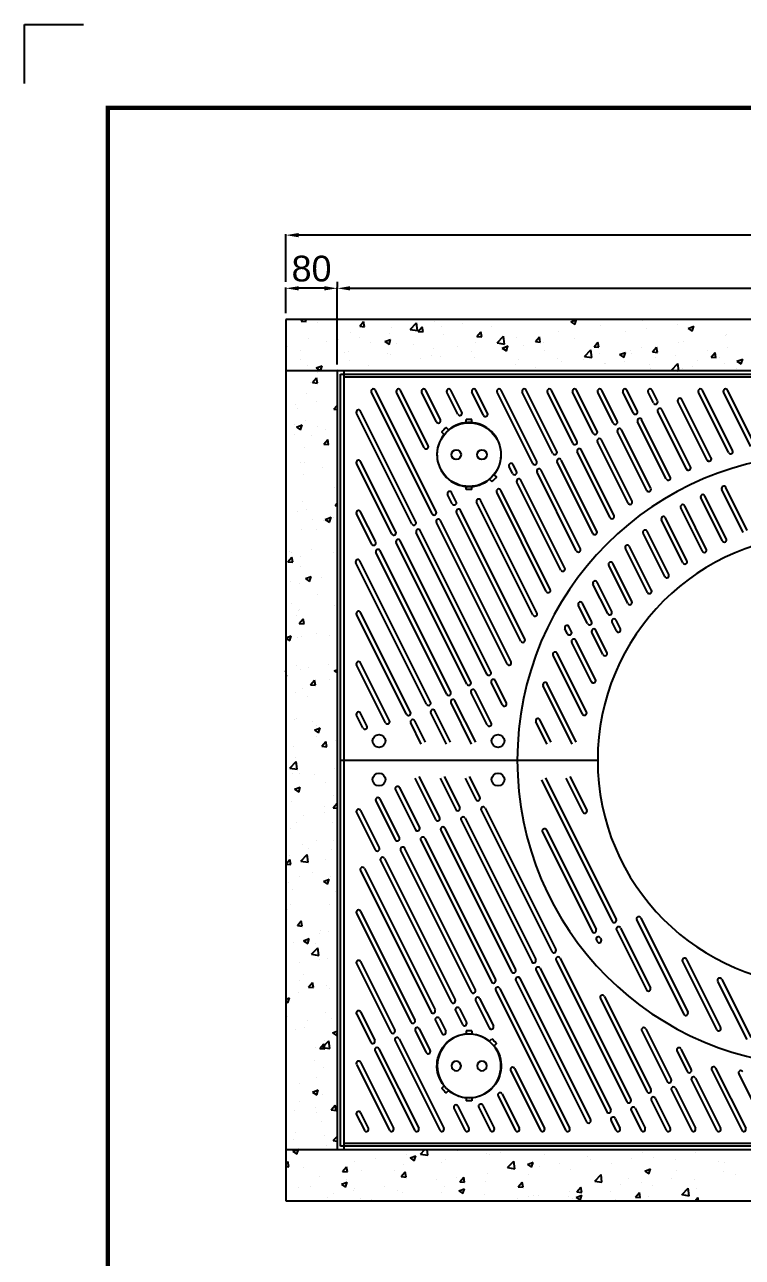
# Model space of a CAD drawing. Header units: millimetres. Extents: x 12472 to 17905, y -36910 to -33068.
# Drawn here: x 12472 to 13588, y -34983 to -33068 of the extents above; entities that cross this region are included whole.
import ezdxf

# ---------------------------------------------------------------- set-up
doc = ezdxf.new("R2010")
doc.units = ezdxf.units.MM
for name, color, linetype in [('LAYOUT', 7, 'Continuous'), ('받침틀', 251, 'Continuous'), ('압연강', 40, 'Continuous')]:
    doc.layers.add(name, color=color, linetype=linetype)
doc.styles.get("Standard").update_dxf_attribs({"font": 'arial.ttf'})
doc.dimstyles.new('ISO-25', dxfattribs={"dimtxt": 40, "dimasz": 20, "dimexe": 1.25, "dimexo": 10, "dimgap": 10, "dimtad": 1, "dimdec": 0, "dimtxsty": 'Standard', "dimcen": 2.5, "dimclrd": 3, "dimclre": 3, "dimclrt": 3, "dimadec": 0, "dimazin": 0, "dimtfac": 1, "dimtdec": 0, "dimtmove": 0, "dimatfit": 3, "dimfxl": 0, "dimarcsym": 0})

# ---------------------------------------------------------------- blocks, each defined once
blk = doc.blocks.new('*D6')
at = {"color": 3, "lineweight": -2, "transparency": 16777216}
for p, q in [((4456, -38847.4), (4456, -38807.7)), ((4516, -38809), (4476, -38809)), ((4536, -38927.4), (4536, -38807.7))]:
    blk.add_line(p, q, dxfattribs=at)
at = {"color": 3, "transparency": 16777216}
for points in [[(4476, -38805.7), (4476, -38812.3), (4456, -38809)], [(4516, -38805.7), (4516, -38812.3), (4536, -38809)]]:
    blk.add_solid(points, dxfattribs=at)
at = {"layer": 'Defpoints', "color": 0, "transparency": 16777216}
for p in [(4456, -38809), (4456, -38857.4), (4536, -38937.4)]:
    blk.add_point(p, dxfattribs=at)
at = {"color": 3, "transparency": 16777216, "insert": (4496, -38778.6), "char_height": 40, "attachment_point": 5}
blk.add_mtext('80', dxfattribs=at)
blk = doc.blocks.new('*D7')
at = {"color": 3, "lineweight": -2, "transparency": 16777216}
for p, q in [((4536, -38799), (4536, -38807.7)), ((4556, -38809), (6026, -38809)), ((6046, -38927.4), (6046, -38807.7))]:
    blk.add_line(p, q, dxfattribs=at)
at = {"color": 3, "transparency": 16777216}
for points in [[(4556, -38805.7), (4556, -38812.3), (4536, -38809)], [(6026, -38805.7), (6026, -38812.3), (6046, -38809)]]:
    blk.add_solid(points, dxfattribs=at)
at = {"layer": 'Defpoints', "color": 0, "transparency": 16777216}
for p in [(4536, -38809), (6046, -38809), (6046, -38937.4)]:
    blk.add_point(p, dxfattribs=at)
at = {"color": 3, "transparency": 16777216, "insert": (5291, -38778.6), "char_height": 40, "attachment_point": 5}
blk.add_mtext('1510', dxfattribs=at)
blk = doc.blocks.new('*D3')
at = {"color": 3, "lineweight": -2, "transparency": 16777216}
for p, q in [((4456, -38799), (4456, -38725.1)), ((6106, -38726.4), (4476, -38726.4)), ((6126, -38799), (6126, -38725.1))]:
    blk.add_line(p, q, dxfattribs=at)
at = {"color": 3, "transparency": 16777216}
for points in [[(4476, -38723), (4476, -38729.7), (4456, -38726.4)], [(6106, -38723), (6106, -38729.7), (6126, -38726.4)]]:
    blk.add_solid(points, dxfattribs=at)
at = {"layer": 'Defpoints', "color": 0, "transparency": 16777216}
for p in [(4456, -38726.4), (4456, -38809), (6126, -38809)]:
    blk.add_point(p, dxfattribs=at)
at = {"color": 3, "transparency": 16777216, "insert": (5291, -38696), "char_height": 40, "attachment_point": 5}
blk.add_mtext('1670', dxfattribs=at)
blk = doc.blocks.new('A$C6562381F')
for p, q in [((4.5, 54.5), (-4.5, 54.5)), ((-4.5, 49.3), (-4.5, 54.5)), ((4.5, 49.3), (4.5, 54.5)), ((-4.5, -54.5), (-4.5, -49.3)), ((4.5, -54.5), (-4.5, -54.5)), ((4.5, -54.5), (4.5, -49.3))]:
    blk.add_line(p, q)
for centre, radius in [((0, 0), 49.5), ((-20, 0), 7.5), ((20, 0), 7.5)]:
    blk.add_circle(centre, radius)
blk = doc.blocks.new('AG1512')
for p, q in [((16816.1, -35944.5), (16816.1, -35344.5)), ((16816.1, -35344.5), (18316.1, -35344.5)), ((16816.1, -36544.5), (16816.1, -35944.5)), ((16816.1, -35944.5), (17216.1, -35944.5)), ((18316.1, -36544.5), (16816.1, -36544.5))]:
    blk.add_line(p, q)
for points in [[(17051.7, -35511.4, 0.045549), (17058.7, -35504.2), (17055.1, -35500.7, 0.904534), (16984.1, -35431.1), (16980.5, -35427.5, 0.045549), (16973.5, -35434.7), (16977.1, -35438.2, 0.904534), (17048.1, -35507.8)], [(17051.7, -36377.5, -0.045549), (17058.7, -36384.7), (17055.1, -36388.2, -0.904534), (16984.1, -36457.8), (16980.5, -36461.4, -0.045549), (16973.5, -36454.2), (16977.1, -36450.7, -0.904534), (17048.1, -36381.1)]]:
    blk.add_lwpolyline(points, format="xyb", close=True)
for centre in [(16876.1, -35914.5), (17061.1, -35914.5), (16876.1, -35974.5), (17061.1, -35974.5)]:
    blk.add_circle(centre, 10)
for radius, start, end in [(475, 0, 180), (350, 0, 180), (475, 180, 0), (350, 180, 0)]:
    blk.add_arc((17566.1, -35944.5), radius, start, end)
at = {"layer": '압연강'}
for p, q in [((16958.5, -35561.5), (16864.1, -35372.6)), ((16964.8, -35558.4), (16870.3, -35369.5)), ((16946.3, -35458.8), (16903.2, -35372.6)), ((16952.6, -35455.7), (16909.5, -35369.5)), ((16965.3, -35418.6), (16942.3, -35372.6)), ((16971.6, -35415.4), (16948.6, -35369.5)), ((16998.6, -35406.9), (16981.5, -35372.6)), ((17004.9, -35403.7), (16987.7, -35369.5)), ((17038.5, -35408.4), (17020.6, -35372.6)), ((17044.8, -35405.3), (17026.8, -35369.5)), ((17115, -35483.2), (17059.7, -35372.6)), ((17121.3, -35480.1), (17066, -35369.5)), ((17146.4, -35467.6), (17098.9, -35372.6)), ((17152.6, -35464.5), (17105.1, -35369.5)), ((17177.7, -35451.9), (17138, -35372.6)), ((17183.9, -35448.8), (17144.2, -35369.5)), ((17209, -35436.3), (17177.1, -35372.6)), ((17215.2, -35433.2), (17183.4, -35369.5)), ((17240.2, -35420.6), (17216.2, -35372.6)), ((17246.5, -35417.4), (17222.5, -35369.5)), ((17271.6, -35405), (17255.4, -35372.6)), ((17277.8, -35401.9), (17261.6, -35369.5)), ((17302.9, -35389.3), (17294.5, -35372.6)), ((17309.1, -35386.2), (17300.8, -35369.5)), ((17419.7, -35466.4), (17372.8, -35372.6)), ((17425.9, -35463.2), (17379, -35369.5)), ((17454.2, -35457.1), (17411.9, -35372.6)), ((17460.4, -35454), (17418.2, -35369.5)), ((17360.4, -35488.7), (17315.8, -35399.6)), ((17386.3, -35477.9), (17340.9, -35387.1)), ((17392.6, -35474.8), (17347.2, -35384)), ((16927.2, -35577.2), (16841.1, -35404.9)), ((16933.5, -35574), (16847.4, -35401.8)), ((17322.8, -35507.4), (17278.3, -35418.4)), ((17329, -35504.2), (17284.5, -35415.3)), ((17354.1, -35491.9), (17309.6, -35402.7)), ((17292.5, -35525.1), (17247, -35434.1)), ((17298.7, -35521.9), (17253.2, -35430.9)), ((17263.3, -35545), (17215.7, -35449.7)), ((17269.6, -35541.9), (17221.9, -35446.6)), ((17214.7, -35588.7), (17159.3, -35477.9)), ((17235.3, -35567.2), (17184.4, -35465.4)), ((17241.6, -35564.1), (17190.6, -35462.2)), ((16895.9, -35592.8), (16841.1, -35483.2)), ((16902.2, -35589.7), (16847.4, -35480.1)), ((17083.7, -35498.9), (17078.4, -35488.1)), ((17090, -35495.8), (17084.6, -35485)), ((17182.9, -35619), (17121.8, -35496.7)), ((17189.2, -35615.9), (17128, -35493.5)), ((17208.5, -35591.9), (17153.1, -35481)), ((17158.8, -35649), (17090.5, -35512.3)), ((17165.1, -35645.9), (17096.7, -35509.2)), ((16989.8, -35545.9), (16982.7, -35531.7)), ((16996.1, -35542.7), (16989, -35528.5)), ((17136.2, -35682), (17059.1, -35528)), ((17142.4, -35678.9), (17065.4, -35524.8)), ((17416.2, -35600.4), (17382.8, -35533.5)), ((17442.5, -35590.4), (17409.1, -35523.6)), ((17448.8, -35587.3), (17415.4, -35520.4)), ((17115.3, -35718.6), (17027.8, -35543.6)), ((17121.6, -35715.5), (17034.1, -35540.5)), ((17378.9, -35619.5), (17345.3, -35552.4)), ((17385.1, -35616.4), (17351.5, -35549.2)), ((17410, -35603.5), (17376.5, -35536.6)), ((16864.6, -35608.5), (16841.1, -35561.5)), ((16870.9, -35605.3), (16847.4, -35558.3)), ((17081.4, -35791.7), (16971.5, -35571.8)), ((17096.6, -35759.4), (16996.5, -35559.3)), ((17102.9, -35756.3), (17002.8, -35556.1)), ((17348.8, -35637.6), (17315.3, -35570.8)), ((17355, -35634.5), (17321.6, -35567.7)), ((17043.9, -35810.5), (16933.9, -35590.6)), ((17050.1, -35807.3), (16940.2, -35587.4)), ((17075.2, -35794.8), (16965.2, -35574.9)), ((17320.3, -35659), (17286.7, -35591.7)), ((17326.6, -35655.9), (17292.9, -35588.6)), ((17012.6, -35826.1), (16902.6, -35606.2)), ((17018.8, -35823), (16908.9, -35603.1)), ((17299.8, -35680.5), (17265.6, -35612.1)), ((16981.3, -35841.8), (16871.3, -35621.9)), ((16987.5, -35838.6), (16877.6, -35618.7)), ((17293.5, -35683.6), (17259.3, -35615.2)), ((16949.9, -35857.4), (16840, -35637.5)), ((16956.2, -35854.3), (16846.3, -35634.4)), ((17263, -35700.9), (17233.3, -35641.5)), ((17269.3, -35697.8), (17239.6, -35638.4)), ((17238, -35713.4), (17215.1, -35667.7)), ((17231.7, -35716.5), (17208.8, -35670.8)), ((17200.4, -35732.2), (17186, -35703.5)), ((17206.7, -35729.1), (17192.3, -35700.4)), ((16918.6, -35873.1), (16841.1, -35718)), ((16924.9, -35869.9), (16847.4, -35714.8)), ((17251.5, -35740.4), (17244.7, -35726.8)), ((17169.1, -35747.8), (17165.2, -35740.1)), ((17175.3, -35744.7), (17171.5, -35736.9)), ((17224.3, -35780.1), (17207.1, -35745.6)), ((17230.6, -35776.9), (17213.4, -35742.5)), ((17245.2, -35743.6), (17238.4, -35730)), ((17206.4, -35822.4), (17175.8, -35761.3)), ((17212.6, -35819.3), (17182.1, -35758.1)), ((17192.4, -35872.7), (17146.7, -35781.3)), ((17198.7, -35869.6), (17153, -35778.2)), ((16886.1, -35886.2), (16841.1, -35796.2)), ((16892.3, -35883), (16847.4, -35793.1)), ((17074.1, -35855.3), (17056.8, -35820.7)), ((17044.3, -35889.6), (17019.3, -35839.5)), ((17050.6, -35886.5), (17025.5, -35836.4)), ((17067.9, -35858.4), (17050.6, -35823.9)), ((17176.6, -35919.5), (17131.2, -35828.7)), ((17182.9, -35916.3), (17137.5, -35825.6)), ((17020.1, -35919.5), (16988, -35855.2)), ((17026.4, -35916.3), (16994.2, -35852)), ((16851, -35894.3), (16841.1, -35874.5)), ((16857.2, -35891.1), (16847.4, -35871.4)), ((16981, -35919.5), (16956.7, -35870.8)), ((16987.2, -35916.3), (16962.9, -35867.7)), ((16941.8, -35919.5), (16925.4, -35886.5)), ((16948.1, -35916.3), (16931.6, -35883.3)), ((17137.5, -35919.5), (17120.1, -35884.6)), ((17143.8, -35916.3), (17126.4, -35881.5)), ((16931.9, -35972.6), (16964, -36036.7)), ((16938.2, -35969.5), (16970.2, -36033.6)), ((16971, -35972.6), (16995.3, -36021.1)), ((16977.3, -35969.5), (17001.5, -36017.9)), ((17010.2, -35972.6), (17026.6, -36005.4)), ((17016.4, -35969.5), (17032.8, -36002.3)), ((17128.8, -35975), (17238.7, -36194.9)), ((17135, -35971.9), (17245, -36191.8)), ((17166.7, -35972.6), (17192.9, -36025.1)), ((17173, -35969.5), (17199.2, -36021.9)), ((16901.6, -35990.3), (16932.7, -36052.4)), ((16907.9, -35987.1), (16938.9, -36049.3)), ((16871.1, -36007.6), (16901.4, -36068)), ((16877.4, -36004.4), (16907.6, -36064.9)), ((16841.1, -36025.8), (16870.1, -36083.7)), ((16847.4, -36022.6), (16876.3, -36080.6)), ((17034.9, -36022), (17144.8, -36241.8)), ((17041.1, -36018.8), (17151.1, -36238.7)), ((16978.5, -36050.1), (17088.4, -36270)), ((17003.6, -36037.6), (17113.5, -36257.5)), ((17009.8, -36034.5), (17119.8, -36254.4)), ((17136.4, -36052.9), (17213.7, -36207.4)), ((16940.9, -36068.9), (17050.9, -36288.8)), ((16947.2, -36065.8), (17057.1, -36285.7)), ((16972.3, -36053.3), (17082.2, -36273.2)), ((17130.2, -36056), (17207.4, -36210.5)), ((16909.6, -36084.6), (17019.6, -36304.5)), ((16915.9, -36081.5), (17025.8, -36301.3)), ((16878.3, -36100.2), (16988.3, -36320.1)), ((16884.6, -36097.1), (16994.5, -36317)), ((16847, -36115.9), (16957, -36335.8)), ((16853.3, -36112.8), (16963.2, -36332.6)), ((16841.1, -36182.3), (16925.7, -36351.4)), ((16847.4, -36179.2), (16931.9, -36348.3)), ((17251.7, -36205.2), (17298.2, -36298.1)), ((17276.7, -36192.7), (17350, -36339.2)), ((17283, -36189.5), (17356.2, -36336)), ((17214.1, -36224), (17215.3, -36226.3)), ((17220.4, -36220.8), (17221.5, -36223.1)), ((17245.4, -36208.3), (17291.9, -36301.3)), ((16841.1, -36260.6), (16894.4, -36367.1)), ((16847.4, -36257.4), (16900.6, -36363.9)), ((17151.5, -36255.3), (17261.4, -36475.1)), ((17157.8, -36252.1), (17267.7, -36472)), ((17348.1, -36257.1), (17401.1, -36363.1)), ((17354.3, -36253.9), (17407.3, -36360)), ((17120.2, -36270.9), (17230.1, -36490.8)), ((17126.5, -36267.8), (17236.4, -36487.7)), ((17063.9, -36299.1), (17172.5, -36516.3)), ((17088.9, -36286.6), (17198.8, -36506.4)), ((17095.2, -36283.4), (17205.1, -36503.3)), ((17402.7, -36288.1), (17448, -36378.7)), ((17409, -36284.9), (17454.3, -36375.6)), ((17026.3, -36317.9), (17047.6, -36360.6)), ((17032.5, -36314.7), (17053.9, -36357.4)), ((17057.6, -36302.2), (17166.2, -36519.5)), ((17220.3, -36314.6), (17292.7, -36459.5)), ((17226.6, -36311.5), (17299, -36456.4)), ((16841.1, -36338.8), (16863.1, -36382.7)), ((16847.4, -36335.7), (16869.3, -36379.6)), ((16995, -36333.5), (17005.9, -36355.3)), ((17001.2, -36330.4), (17012.1, -36352.1)), ((16963.7, -36349.2), (16973.5, -36368.7)), ((16969.9, -36346), (16979.7, -36365.6)), ((16907.3, -36377.4), (16976.8, -36516.3)), ((16932.4, -36364.8), (16949.4, -36398.8)), ((16938.6, -36361.7), (16955.6, -36395.7)), ((17284.7, -36365), (17324.1, -36443.8)), ((17290.9, -36361.9), (17330.3, -36440.7)), ((16869.8, -36396.1), (16931.4, -36519.5)), ((16876, -36393), (16937.7, -36516.3)), ((16901.1, -36380.5), (16970.6, -36519.5)), ((17339.5, -36396.4), (17355.4, -36428.2)), ((17345.7, -36393.3), (17361.6, -36425.1)), ((16847.4, -36413.9), (16898.6, -36516.3)), ((16841.1, -36417.1), (16892.3, -36519.5)), ((17080.7, -36426.7), (17127.1, -36519.5)), ((17087, -36423.6), (17133.3, -36516.3)), ((17393.4, -36425.9), (17440.1, -36519.5)), ((17399.6, -36422.8), (17446.4, -36516.3)), ((17435.5, -36431.9), (17479.3, -36519.5)), ((17337, -36454.1), (17368.1, -36516.3)), ((17362.1, -36441.6), (17401, -36519.5)), ((17368.3, -36438.5), (17407.3, -36516.3)), ((17061.3, -36466.2), (17087.9, -36519.5)), ((17067.6, -36463), (17094.2, -36516.3)), ((17299.5, -36472.9), (17322.7, -36519.5)), ((17305.7, -36469.8), (17329, -36516.3)), ((17330.8, -36457.2), (17361.9, -36519.5)), ((16847.4, -36492.2), (16859.4, -36516.3)), ((16992.6, -36485.3), (17009.7, -36519.5)), ((16998.8, -36482.1), (17015.9, -36516.3)), ((17031.1, -36484), (17048.8, -36519.5)), ((17037.4, -36480.9), (17055.1, -36516.3)), ((17268.2, -36488.6), (17283.6, -36519.5)), ((17274.4, -36485.4), (17289.9, -36516.3)), ((16841.1, -36495.3), (16853.2, -36519.5)), ((17236.8, -36504.2), (17244.5, -36519.5)), ((17243.1, -36501.1), (17250.7, -36516.3))]:
    blk.add_line(p, q, dxfattribs=at)
for centre, start, end in [((16867.2, -35371), 26.5651, 206.5651), ((16906.3, -35371), 26.5651, 206.5651), ((16945.5, -35371), 26.5651, 206.5651), ((16984.6, -35371), 26.5651, 206.5651), ((17023.7, -35371), 26.5651, 206.5651), ((17062.8, -35371), 26.5651, 206.5651), ((17102, -35371), 26.5651, 206.5651), ((17141.1, -35371), 26.5651, 206.5651), ((17180.2, -35371), 26.5651, 206.5651), ((17219.4, -35371), 26.5651, 206.5651), ((17258.5, -35371), 26.5651, 206.5651), ((17297.6, -35371), 26.5651, 206.5651), ((17344, -35385.5), 26.5651, 206.5651), ((17375.9, -35371), 26.5651, 206.5651), ((17415, -35371), 26.5651, 206.5651), ((16844.2, -35403.4), 26.5651, 206.5651), ((17306, -35387.8), 206.5651, 26.5651), ((17312.7, -35401.2), 26.5651, 206.5651), ((16968.4, -35417), 206.5651, 26.5651), ((17001.7, -35405.3), 206.5651, 26.5651), ((17041.6, -35406.9), 206.5651, 26.5651), ((17243.4, -35419.1), 206.5651, 26.5651), ((17274.7, -35403.4), 206.5651, 26.5651), ((17281.4, -35416.8), 26.5651, 206.5651), ((17212.1, -35434.7), 206.5651, 26.5651), ((17250.1, -35432.5), 26.5651, 206.5651), ((16949.4, -35457.3), 206.5651, 26.5651), ((17180.8, -35450.4), 206.5651, 26.5651), ((17218.8, -35448.1), 26.5651, 206.5651), ((16844.2, -35481.6), 26.5651, 206.5651), ((17149.5, -35466), 206.5651, 26.5651), ((17156.2, -35479.4), 26.5651, 206.5651), ((17187.5, -35463.8), 26.5651, 206.5651), ((17389.4, -35476.3), 206.5651, 26.5651), ((17422.8, -35464.8), 206.5651, 26.5651), ((17081.5, -35486.6), 26.5651, 206.5651), ((17086.9, -35497.3), 206.5651, 26.5651), ((17118.2, -35481.7), 206.5651, 26.5651), ((17124.9, -35495.1), 26.5651, 206.5651), ((17357.3, -35490.3), 206.5651, 26.5651), ((17093.6, -35510.7), 26.5651, 206.5651), ((17325.9, -35505.8), 206.5651, 26.5651), ((16985.9, -35530.1), 26.5651, 206.5651), ((17062.3, -35526.4), 26.5651, 206.5651), ((17295.6, -35523.5), 206.5651, 26.5651), ((17379.7, -35535.1), 26.5651, 206.5651), ((17412.3, -35522), 26.5651, 206.5651), ((16993, -35544.3), 206.5651, 26.5651), ((16999.7, -35557.7), 26.5651, 206.5651), ((17031, -35542.1), 26.5651, 206.5651), ((17266.5, -35543.4), 206.5651, 26.5651), ((17348.4, -35550.8), 26.5651, 206.5651), ((16844.2, -35559.9), 26.5651, 206.5651), ((16930.3, -35575.6), 206.5651, 26.5651), ((16961.7, -35559.9), 206.5651, 26.5651), ((16968.4, -35573.4), 26.5651, 206.5651), ((17238.4, -35565.7), 206.5651, 26.5651), ((17318.5, -35569.2), 26.5651, 206.5651), ((16899, -35591.2), 206.5651, 26.5651), ((16937.1, -35589), 26.5651, 206.5651), ((17211.6, -35590.3), 206.5651, 26.5651), ((17289.8, -35590.2), 26.5651, 206.5651), ((16867.7, -35606.9), 206.5651, 26.5651), ((16905.8, -35604.7), 26.5651, 206.5651), ((17262.4, -35613.7), 26.5651, 206.5651), ((17413.1, -35601.9), 206.5651, 26.5651), ((16874.4, -35620.3), 26.5651, 206.5651), ((17186.1, -35617.5), 206.5651, 26.5651), ((17382, -35618), 206.5651, 26.5651), ((16843.1, -35636), 26.5651, 206.5651), ((17161.9, -35647.4), 206.5651, 26.5651), ((17236.5, -35640), 26.5651, 206.5651), ((17351.9, -35636.1), 206.5651, 26.5651), ((17212, -35669.3), 26.5651, 206.5651), ((17323.5, -35657.5), 206.5651, 26.5651), ((17139.3, -35680.5), 206.5651, 26.5651), ((17296.6, -35682), 206.5651, 26.5651), ((17189.2, -35701.9), 26.5651, 206.5651), ((17266.1, -35699.3), 206.5651, 26.5651), ((16844.2, -35716.4), 26.5651, 206.5651), ((17118.5, -35717.1), 206.5651, 26.5651), ((17234.8, -35715), 206.5651, 26.5651), ((17241.5, -35728.4), 26.5651, 206.5651), ((17168.3, -35738.5), 26.5651, 206.5651), ((17172.2, -35746.3), 206.5651, 26.5651), ((17203.5, -35730.6), 206.5651, 26.5651), ((17210.2, -35744), 26.5651, 206.5651), ((17248.3, -35742), 206.5651, 26.5651), ((17099.7, -35757.8), 206.5651, 26.5651), ((17178.9, -35759.7), 26.5651, 206.5651), ((17149.8, -35779.8), 26.5651, 206.5651), ((17227.5, -35778.5), 206.5651, 26.5651), ((16844.2, -35794.7), 26.5651, 206.5651), ((17078.3, -35793.2), 206.5651, 26.5651), ((17015.7, -35824.5), 206.5651, 26.5651), ((17047, -35808.9), 206.5651, 26.5651), ((17053.7, -35822.3), 26.5651, 206.5651), ((17209.5, -35820.8), 206.5651, 26.5651), ((16984.4, -35840.2), 206.5651, 26.5651), ((17022.4, -35838), 26.5651, 206.5651), ((17134.4, -35827.1), 26.5651, 206.5651), ((16953.1, -35855.8), 206.5651, 26.5651), ((16991.1, -35853.6), 26.5651, 206.5651), ((17071, -35856.9), 206.5651, 26.5651), ((16844.2, -35872.9), 26.5651, 206.5651), ((16921.8, -35871.5), 206.5651, 26.5651), ((16959.8, -35869.3), 26.5651, 206.5651), ((17123.2, -35883.1), 26.5651, 206.5651), ((17195.5, -35871.2), 206.5651, 26.5651), ((16854.1, -35892.7), 206.5651, 26.5651), ((16889.2, -35884.6), 206.5651, 26.5651), ((16928.5, -35884.9), 26.5651, 206.5651), ((17047.4, -35888), 206.5651, 26.5651), ((16904.7, -35988.7), 26.5651, 206.5651), ((16874.3, -36006), 26.5651, 206.5651), ((17029.7, -36003.9), 206.5651, 26.5651), ((16844.2, -36024.2), 26.5651, 206.5651), ((16967.1, -36035.2), 206.5651, 26.5651), ((16998.4, -36019.5), 206.5651, 26.5651), ((17006.7, -36036.1), 26.5651, 206.5651), ((17038, -36020.4), 26.5651, 206.5651), ((17196.1, -36023.5), 206.5651, 26.5651), ((16935.8, -36050.8), 206.5651, 26.5651), ((16975.4, -36051.7), 26.5651, 206.5651), ((17133.3, -36054.5), 26.5651, 206.5651), ((16904.5, -36066.5), 206.5651, 26.5651), ((16944.1, -36067.4), 26.5651, 206.5651), ((16873.2, -36082.1), 206.5651, 26.5651), ((16912.8, -36083), 26.5651, 206.5651), ((16881.5, -36098.7), 26.5651, 206.5651), ((16850.2, -36114.3), 26.5651, 206.5651), ((16844.2, -36180.7), 26.5651, 206.5651), ((17241.8, -36193.3), 206.5651, 26.5651), ((17248.6, -36206.7), 26.5651, 206.5651), ((17279.9, -36191.1), 26.5651, 206.5651), ((17210.5, -36209), 206.5651, 26.5651), ((17217.2, -36222.4), 26.5651, 206.5651), ((17218.4, -36224.7), 206.5651, 26.5651), ((17147.9, -36240.3), 206.5651, 26.5651), ((16844.2, -36259), 26.5651, 206.5651), ((17116.6, -36255.9), 206.5651, 26.5651), ((17154.6, -36253.7), 26.5651, 206.5651), ((17351.2, -36255.5), 26.5651, 206.5651), ((17085.3, -36271.6), 206.5651, 26.5651), ((17092, -36285), 26.5651, 206.5651), ((17123.3, -36269.4), 26.5651, 206.5651), ((17022.7, -36302.9), 206.5651, 26.5651), ((17054, -36287.2), 206.5651, 26.5651), ((17060.7, -36300.7), 26.5651, 206.5651), ((17295, -36299.7), 206.5651, 26.5651), ((17405.8, -36286.5), 26.5651, 206.5651), ((16991.4, -36318.5), 206.5651, 26.5651), ((17029.4, -36316.3), 26.5651, 206.5651), ((17223.5, -36313.1), 26.5651, 206.5651), ((16844.2, -36337.3), 26.5651, 206.5651), ((16960.1, -36334.2), 206.5651, 26.5651), ((16998.1, -36332), 26.5651, 206.5651), ((17353.1, -36337.6), 206.5651, 26.5651), ((16928.8, -36349.8), 206.5651, 26.5651), ((16966.8, -36347.6), 26.5651, 206.5651), ((17009, -36353.7), 206.5651, 26.5651), ((17050.8, -36359), 206.5651, 26.5651), ((16897.5, -36365.5), 206.5651, 26.5651), ((16904.2, -36378.9), 26.5651, 206.5651), ((16935.5, -36363.3), 26.5651, 206.5651), ((16976.6, -36367.2), 206.5651, 26.5651), ((17287.8, -36363.5), 26.5651, 206.5651), ((17404.2, -36361.5), 206.5651, 26.5651), ((16866.2, -36381.2), 206.5651, 26.5651), ((16872.9, -36394.6), 26.5651, 206.5651), ((16952.5, -36397.2), 206.5651, 26.5651), ((17342.6, -36394.8), 26.5651, 206.5651), ((16844.2, -36415.5), 26.5651, 206.5651), ((17083.8, -36425.1), 26.5651, 206.5651), ((17358.5, -36426.6), 206.5651, 26.5651), ((17396.5, -36424.4), 26.5651, 206.5651), ((17438.6, -36430.3), 26.5651, 206.5651), ((17327.2, -36442.3), 206.5651, 26.5651), ((17333.9, -36455.7), 26.5651, 206.5651), ((17365.2, -36440), 26.5651, 206.5651), ((17064.4, -36464.6), 26.5651, 206.5651), ((17264.6, -36473.6), 206.5651, 26.5651), ((17295.9, -36457.9), 206.5651, 26.5651), ((17302.6, -36471.3), 26.5651, 206.5651), ((16844.2, -36493.8), 26.5651, 206.5651), ((16995.7, -36483.7), 26.5651, 206.5651), ((17034.2, -36482.4), 26.5651, 206.5651), ((17233.3, -36489.2), 206.5651, 26.5651), ((17271.3, -36487), 26.5651, 206.5651), ((17202, -36504.9), 206.5651, 26.5651), ((17240, -36502.6), 26.5651, 206.5651), ((16856.3, -36517.9), 206.5651, 26.5651), ((16895.4, -36517.9), 206.5651, 26.5651), ((16934.6, -36517.9), 206.5651, 26.5651), ((16973.7, -36517.9), 206.5651, 26.5651), ((17012.8, -36517.9), 206.5651, 26.5651), ((17051.9, -36517.9), 206.5651, 26.5651), ((17091.1, -36517.9), 206.5651, 26.5651), ((17130.2, -36517.9), 206.5651, 26.5651), ((17169.3, -36517.9), 206.5651, 26.5651), ((17247.6, -36517.9), 206.5651, 26.5651), ((17286.7, -36517.9), 206.5651, 26.5651), ((17325.9, -36517.9), 206.5651, 26.5651), ((17365, -36517.9), 206.5651, 26.5651), ((17404.1, -36517.9), 206.5651, 26.5651), ((17443.3, -36517.9), 206.5651, 26.5651)]:
    blk.add_arc(centre, 3.5, start, end, dxfattribs=at)
blk = doc.blocks.new('A$C5BBE172E')
at = {"linetype": 'Continuous'}
for p, q in [((-739.5, 705), (-737.2, 707.7)), ((-739.5, 705), (-731.9, 704.3)), ((-731.9, 704.3), (-732.5, 707.7)), ((-714.4, 702.6), (-714.4, 702.6)), ((-648.4, 697), (-642.3, 704.3)), ((-648.4, 697), (-640.8, 696.4)), ((-640.8, 696.4), (-642.3, 704.3)), ((-598.4, 694.9), (-598.4, 694.9)), ((-570, 692.1), (-560.1, 702.4)), ((-570, 692.1), (-558.7, 690.4)), ((-558.7, 690.3), (-560.1, 702.4)), ((-557.3, 689.1), (-551.2, 696.4)), ((-549.8, 688.4), (-551.2, 696.3)), ((-532.4, 704.4), (-532.4, 704.4)), ((-521.1, 696.7), (-521.1, 696.7)), ((-489.3, 700.9), (-489.3, 700.9)), ((-443.7, 696.3), (-443.7, 696.3)), ((-441.2, 707.3), (-441.2, 707.3)), ((-319.9, 704), (-311, 707.4)), ((-319.9, 704), (-313.6, 699.7)), ((-313.6, 699.7), (-311, 707.4)), ((-273.5, 697.7), (-273.5, 697.7)), ((-209.3, 705.8), (-209.3, 705.8)), ((-202.5, 693), (-202.5, 693)), ((-154.4, 699.3), (-154.4, 699.3)), ((-137.4, 693.8), (-128.5, 697.2)), ((-137.4, 693.8), (-131.1, 689.6)), ((-131.1, 689.6), (-128.5, 697.2)), ((-727.8, 677.8), (-727.8, 677.8)), ((-699.5, 674.1), (-699.5, 674.1)), ((-681.2, 675.7), (-681.2, 675.7)), ((-662.6, 686.8), (-662.6, 686.8)), ((-649.4, 679.9), (-649.4, 679.9)), ((-631.7, 671.2), (-631.7, 671.2)), ((-609.2, 673.2), (-600.3, 676.6)), ((-609.2, 673.2), (-602.8, 668.9)), ((-602.8, 668.9), (-600.3, 676.6)), ((-601.3, 686.2), (-601.3, 686.2)), ((-591.9, 670.9), (-591.9, 670.9)), ((-557.3, 689.1), (-549.7, 688.4)), ((-517.8, 683.6), (-517.8, 683.6)), ((-468.8, 671.1), (-468.8, 671.1)), ((-466.2, 681.1), (-460.1, 688.4)), ((-466.2, 681.1), (-458.6, 680.4)), ((-458.7, 680.4), (-460.1, 688.4)), ((-434.5, 671.1), (-423.2, 669.3)), ((-434.4, 671.1), (-424.6, 681.4)), ((-423.2, 669.3), (-424.6, 681.4)), ((-404.6, 679.2), (-404.6, 679.2)), ((-375.1, 673.1), (-369, 680.4)), ((-375.1, 673.1), (-367.5, 672.5)), ((-367.6, 672.4), (-369, 680.4)), ((-362.6, 671.9), (-362.6, 671.9)), ((-338.7, 688.8), (-338.7, 688.8)), ((-314.5, 678.2), (-314.5, 678.2)), ((-284, 665.1), (-277.9, 672.4)), ((-276.5, 664.5), (-277.9, 672.4)), ((-234.3, 688.8), (-234.3, 688.8)), ((-152.7, 671.4), (-152.7, 671.4)), ((-144.9, 673.1), (-144.9, 673.1)), ((-79.7, 682), (-79.7, 682)), ((-78.7, 684.1), (-78.7, 684.1)), ((-761.4, 665.1), (-761.4, 665.1)), ((-740.6, 659.9), (-740.6, 659.9)), ((-672.8, 657), (-672.8, 657)), ((-665.9, 658.1), (-665.9, 658.1)), ((-605, 654.1), (-605, 654.1)), ((-600, 652.6), (-600, 652.6)), ((-564, 668.3), (-564, 668.3)), ((-534, 662.2), (-534, 662.2)), ((-496.2, 665.5), (-496.2, 665.5)), ((-474.6, 657.2), (-474.6, 657.2)), ((-428.4, 662.6), (-428.4, 662.6)), ((-426.6, 663), (-417.7, 666.5)), ((-426.6, 663), (-420.3, 658.8)), ((-420.3, 658.8), (-417.8, 666.4)), ((-394.4, 667.7), (-394.4, 667.7)), ((-360.6, 659.7), (-360.6, 659.7)), ((-298.9, 650.1), (-289, 660.4)), ((-292.8, 656.9), (-292.8, 656.9)), ((-287.6, 648.3), (-289, 660.4)), ((-284, 665.1), (-276.4, 664.5)), ((-275, 655.4), (-275, 655.4)), ((-244.1, 652.9), (-235.2, 656.3)), ((-244.1, 652.9), (-237.8, 648.6)), ((-237.8, 648.6), (-235.2, 656.3)), ((-226.8, 658.7), (-226.8, 658.7)), ((-225, 654), (-225, 654)), ((-210.9, 663.6), (-210.9, 663.6)), ((-192.9, 657.2), (-186.8, 664.5)), ((-192.9, 657.2), (-185.3, 656.5)), ((-185.4, 656.5), (-186.9, 664.5)), ((-107.6, 659.8), (-107.6, 659.8)), ((-101.8, 649.2), (-95.7, 656.5)), ((-94.3, 648.5), (-95.8, 656.5)), ((-75.8, 664), (-75.8, 664)), ((-740, 645.4), (-740, 645.4)), ((-729.3, 635.6), (-729.3, 635.6)), ((-715.9, 632.2), (-707, 635.7)), ((-715.9, 632.2), (-709.6, 628)), ((-709.6, 628), (-707, 635.7)), ((-664.1, 644.5), (-664.1, 644.5)), ((-634.7, 636.1), (-634.7, 636.1)), ((-554.5, 646.7), (-554.5, 646.7)), ((-537.2, 651.3), (-537.2, 651.3)), ((-522.7, 650.8), (-522.7, 650.8)), ((-469.4, 648.4), (-469.4, 648.4)), ((-406.2, 637), (-406.2, 637)), ((-401.6, 645.5), (-401.6, 645.5)), ((-374.9, 633.2), (-374.9, 633.2)), ((-340.2, 646.5), (-340.2, 646.5)), ((-333.8, 642.7), (-333.8, 642.7)), ((-300.8, 645.9), (-300.8, 645.9)), ((-298.9, 650.1), (-287.6, 648.3)), ((-267.7, 638.7), (-267.7, 638.7)), ((-266, 639.8), (-266, 639.8)), ((-235.9, 642.9), (-235.9, 642.9)), ((-198.2, 636.9), (-198.2, 636.9)), ((-187.8, 649.2), (-187.8, 649.2)), ((-163.4, 629), (-153.5, 639.3)), ((-157.2, 651.1), (-157.2, 651.1)), ((-152.1, 627.7), (-153.5, 639.3)), ((-130.4, 634.1), (-130.4, 634.1)), ((-122.3, 643.5), (-122.3, 643.5)), ((-101.8, 649.2), (-94.2, 648.5)), ((-89.4, 648.3), (-89.4, 648.3)), ((-81.2, 639.7), (-81.2, 639.7)), ((-61.6, 642.7), (-52.7, 646.1)), ((-61.6, 642.7), (-55.3, 638.4)), ((-55.3, 638.4), (-52.7, 646.1)), ((-721.9, 609.5), (-715.7, 616.8)), ((-714.3, 608.8), (-715.8, 616.8)), ((-714.6, 625.6), (-714.6, 625.6)), ((-682.8, 629.8), (-682.8, 629.8)), ((-470.3, 628.8), (-470.3, 628.8)), ((-347.9, 628.2), (-347.9, 628.2)), ((-196.3, 630.8), (-196.3, 630.8)), ((-163.4, 629.1), (-154.3, 627.7)), ((-146.4, 630.8), (-146.4, 630.8)), ((-62.6, 631.2), (-62.6, 631.2)), ((-724.8, 609.5), (-724.8, 609.5)), ((-721.9, 609.5), (-714.3, 608.8)), ((-748, 575.5), (-748, 575.5)), ((-730.9, 593.3), (-730.9, 593.3)), ((-716.2, 579.7), (-716.2, 579.7)), ((-745.2, 569.7), (-745.2, 569.7)), ((-688.7, 568.4), (-683.3, 573.9)), ((-688.7, 568.4), (-683.3, 567.6)), ((-749.5, 544.6), (-749.5, 544.6)), ((-746.8, 540.2), (-737.9, 543.6)), ((-746.8, 540.1), (-740.5, 535.9)), ((-740.5, 535.9), (-737.9, 543.6)), ((-732.4, 551), (-732.4, 551)), ((-714.8, 541.8), (-714.8, 541.8)), ((-749.7, 529.6), (-749.7, 529.6)), ((-722.8, 527.5), (-722.8, 527.5)), ((-704.2, 513.9), (-698.1, 521.2)), ((-701.6, 535.9), (-701.6, 535.9)), ((-696.7, 513.3), (-698.2, 521.2)), ((-733.9, 508.7), (-733.9, 508.7)), ((-704.2, 513.9), (-696.6, 513.3)), ((-740.4, 484.6), (-740.4, 484.6)), ((-735, 485.8), (-735, 485.8)), ((-735.5, 466.5), (-735.5, 466.5)), ((-707, 477.2), (-707, 477.2)), ((-688.2, 446.3), (-688.2, 446.3)), ((-737, 424.2), (-737, 424.2)), ((-686.6, 418.4), (-683.3, 422.3)), ((-745.6, 408.8), (-745.6, 408.8)), ((-731.7, 412.3), (-731.7, 412.3)), ((-686.6, 418.4), (-683.3, 418.1)), ((-721.6, 396.2), (-721.6, 396.2)), ((-705, 395.2), (-705, 395.2)), ((-701.9, 396.9), (-693, 400.3)), ((-701.9, 396.9), (-695.5, 392.7)), ((-695.5, 392.7), (-693, 400.3)), ((-689.8, 400.4), (-689.8, 400.4)), ((-738.6, 381.9), (-738.6, 381.9)), ((-715.2, 381), (-715.2, 381)), ((-757, 347.7), (-757, 347.7)), ((-755, 346.1), (-755, 346.1)), ((-723.2, 350.3), (-723.2, 350.3)), ((-689.2, 344.9), (-689.2, 344.9)), ((-760.1, 330.9), (-754, 338.2)), ((-760.1, 330.9), (-752.5, 330.2)), ((-752.5, 330.2), (-754, 338.1)), ((-740.1, 339.6), (-740.1, 339.6)), ((-740.7, 323.8), (-740.7, 323.8)), ((-732.8, 304.8), (-723.9, 308.2)), ((-726.4, 300.6), (-723.9, 308.2)), ((-708.5, 306.5), (-708.5, 306.5)), ((-756.6, 300.2), (-756.6, 300.2)), ((-741.7, 297.3), (-741.7, 297.3)), ((-732.8, 304.8), (-726.4, 300.6)), ((-713.9, 280), (-713.9, 280)), ((-755, 265.8), (-755, 265.8)), ((-743.2, 255.1), (-743.2, 255.1)), ((-741.9, 256.4), (-741.9, 256.4)), ((-687.2, 262.9), (-687.2, 262.9)), ((-746, 248), (-746, 248)), ((-742.5, 235.3), (-736.3, 242.6)), ((-742.5, 235.3), (-734.9, 234.7)), ((-734.9, 234.7), (-736.4, 242.6)), ((-763.3, 212.9), (-754.8, 216.2)), ((-763.3, 212.5), (-757.3, 208.5)), ((-757.3, 208.5), (-754.8, 216.1)), ((-744.7, 212.8), (-744.7, 212.8)), ((-739.2, 215.4), (-739.2, 215.4)), ((-715.5, 220.1), (-715.5, 220.1)), ((-695.1, 216.9), (-695.1, 216.9)), ((-762.4, 153.4), (-763.3, 161.3)), ((-763.3, 153.6), (-762.4, 153.5)), ((-746.3, 170.5), (-746.3, 170.5)), ((-741.1, 163), (-741.1, 163)), ((-728.5, 166.8), (-728.5, 166.8)), ((-696.7, 171), (-696.7, 171)), ((-687.9, 161.6), (-683.3, 163.3)), ((-687.9, 161.6), (-683.3, 158.6)), ((-724.8, 139.8), (-718.7, 147.1)), ((-724.8, 139.8), (-717.2, 139.1)), ((-717.3, 139.1), (-718.8, 147.1)), ((-696.1, 147.7), (-696.1, 147.7)), ((-761.9, 116.7), (-761.9, 116.7)), ((-747.8, 128.2), (-747.8, 128.2)), ((-737.2, 133.5), (-737.2, 133.5)), ((-730.1, 120.9), (-730.1, 120.9)), ((-749.4, 86), (-749.4, 86)), ((-746.4, 87.2), (-746.4, 87.2)), ((-721.4, 83.1), (-721.4, 83.1)), ((-715.5, 77.2), (-715.5, 77.2)), ((-684.2, 94.9), (-684.2, 94.9)), ((-718.8, 69.5), (-709.9, 72.9)), ((-718.8, 69.5), (-712.4, 65.2)), ((-715.9, 59.3), (-715.9, 59.3)), ((-712.4, 65.2), (-709.9, 72.9)), ((-750.9, 43.7), (-750.9, 43.7)), ((-707.2, 44.3), (-701.1, 51.6)), ((-707.2, 44.3), (-699.6, 43.6)), ((-699.7, 43.6), (-701.1, 51.6)), ((-685.7, 52.6), (-685.7, 52.6)), ((-756.9, 10.5), (-747, 20.8)), ((-748.9, 27.1), (-748.9, 27.1)), ((-745.6, 8.7), (-747, 20.8)), ((-756.9, 10.5), (-745.6, 8.7)), ((-752.5, 1.4), (-752.5, 1.4)), ((-746.1, 18.2), (-746.1, 18.2)), ((-741.5, 2.2), (-741.5, 2.2)), ((-719.4, 1.1), (-719.4, 1.1)), ((-687.3, 10.3), (-687.3, 10.3)), ((-702.1, -12.5), (-702.1, -12.5)), ((-749.7, -22.6), (-740.8, -19.2)), ((-749.7, -22.6), (-743.3, -26.9)), ((-743.3, -26.9), (-740.8, -19.2)), ((-688.8, -31.9), (-688.8, -31.9)), ((-754, -40.9), (-754, -40.9)), ((-703.6, -49.2), (-703.6, -49.2)), ((-689.6, -51.3), (-683.5, -44)), ((-689.6, -51.3), (-683.3, -51.8)), ((-683.3, -44.9), (-683.5, -44)), ((-746.7, -73.6), (-746.7, -73.6)), ((-735.5, -62.5), (-735.5, -62.5)), ((-703.7, -58.4), (-703.7, -58.4)), ((-690.4, -74.2), (-690.4, -74.2)), ((-755.6, -83.1), (-755.6, -83.1)), ((-737.1, -108.5), (-737.1, -108.5)), ((-728.3, -114.1), (-728.3, -114.1)), ((-716.3, -101.5), (-716.3, -101.5)), ((-689, -102.1), (-689, -102.1)), ((-763.1, -138.8), (-756.9, -131.5)), ((-757.1, -125.4), (-757.1, -125.4)), ((-755.5, -139.5), (-757, -131.5)), ((-740, -134.3), (-730.1, -124)), ((-728.8, -136), (-730.2, -124)), ((-701.6, -131.2), (-701.6, -131.2)), ((-691.9, -116.5), (-691.9, -116.5)), ((-763.1, -138.8), (-755.5, -139.5)), ((-740, -134.2), (-728.8, -136)), ((-722.4, -152.2), (-722.4, -152.2)), ((-758.6, -167.7), (-758.6, -167.7)), ((-741.9, -158.7), (-741.9, -158.7)), ((-704.8, -165.8), (-695.9, -162.4)), ((-704.8, -165.8), (-698.4, -170.1)), ((-698.4, -170.1), (-695.9, -162.4)), ((-693.4, -158.8), (-693.4, -158.8)), ((-753.6, -178.7), (-753.6, -178.7)), ((-685.8, -181.5), (-685.8, -181.5)), ((-760.2, -210), (-760.2, -210)), ((-755.8, -202.3), (-755.8, -202.3)), ((-695, -201), (-695, -201)), ((-745.4, -234.3), (-739.3, -227.1)), ((-737.9, -235), (-739.4, -227.1)), ((-747.1, -234.4), (-747.1, -234.4)), ((-745.4, -234.3), (-737.8, -235)), ((-710.5, -246.4), (-710.5, -246.4)), ((-709, -241.8), (-709, -241.8)), ((-696.5, -243.3), (-696.5, -243.3)), ((-761.7, -252.3), (-761.7, -252.3)), ((-751.6, -260.6), (-751.6, -260.6)), ((-735.7, -257.9), (-726.8, -254.5)), ((-735.7, -257.9), (-729.3, -262.2)), ((-729.3, -262.2), (-726.8, -254.5)), ((-716.7, -262.3), (-716.7, -262.3)), ((-683.8, -263.5), (-683.8, -263.5)), ((-723.2, -279), (-713.3, -268.7)), ((-723.2, -279), (-711.9, -280.7)), ((-711.9, -280.8), (-713.3, -268.7)), ((-698.1, -285.6), (-698.1, -285.6)), ((-763.3, -294.5), (-763.3, -294.5)), ((-742.4, -291.9), (-742.4, -291.9)), ((-710.6, -287.7), (-710.6, -287.7)), ((-742.2, -319.5), (-742.2, -319.5)), ((-735.8, -311), (-735.8, -311)), ((-727.8, -329.9), (-721.7, -322.6)), ((-720.3, -330.6), (-721.8, -322.6)), ((-744, -337.8), (-744, -337.8)), ((-727.8, -329.9), (-720.2, -330.5)), ((-699.6, -327.9), (-699.6, -327.9)), ((-695.9, -331.5), (-695.9, -331.5)), ((-763.3, -348.8), (-757.7, -346.6)), ((-763.3, -352.2), (-760.2, -354.3)), ((-760.2, -354.3), (-757.7, -346.6)), ((-760.5, -375.9), (-760.5, -375.9)), ((-729.4, -381.6), (-729.4, -381.6)), ((-701.2, -370.1), (-701.2, -370.1)), ((-692.8, -378.7), (-692.8, -378.7)), ((-747.5, -395.3), (-747.5, -395.3)), ((-733.8, -392.9), (-733.8, -392.9)), ((-690.7, -401.1), (-683.3, -398.3)), ((-690.7, -401.1), (-684.4, -405.4)), ((-684.4, -405.4), (-683.3, -402.2)), ((-710.2, -425.4), (-704.1, -418.1)), ((-706.4, -423.7), (-696.5, -413.4)), ((-702.7, -426.1), (-704.1, -418.1)), ((-702.7, -412.4), (-702.7, -412.4)), ((-695.1, -425.5), (-696.5, -413.4)), ((-762.8, -431.7), (-762.8, -431.7)), ((-717, -423.1), (-717, -423.1)), ((-710.2, -425.4), (-702.6, -426.1)), ((-706.4, -423.7), (-695.1, -425.5)), ((-718, -443.3), (-718, -443.3)), ((-704.3, -454.7), (-704.3, -454.7)), ((-716, -471.2), (-716, -471.2)), ((-684.2, -467), (-684.2, -467)), ((-742.6, -480.3), (-742.6, -480.3)), ((-721.7, -493.2), (-715.3, -497.5)), ((-721.6, -493.2), (-712.8, -489.8)), ((-715.3, -497.5), (-712.8, -489.8)), ((-705.8, -497), (-705.8, -497)), ((-742.7, -508.2), (-742.7, -508.2)), ((-717.6, -517.1), (-717.6, -517.1)), ((-692.6, -520.9), (-686.5, -513.6)), ((-685, -521.6), (-686.5, -513.6)), ((-749.4, -521.3), (-749.4, -521.3)), ((-716, -525.3), (-716, -525.3)), ((-692.6, -520.9), (-685, -521.6)), ((-707.3, -539.3), (-707.3, -539.3)), ((-751, -567.2), (-751, -567.2)), ((-747.9, -556.1), (-747.9, -556.1)), ((-702.9, -560.9), (-702.9, -560.9)), ((-689.5, -568.5), (-683.3, -562)), ((-689.5, -568.5), (-683.3, -569.4)), ((-752.6, -585.3), (-746.2, -589.6)), ((-752.5, -585.3), (-744.8, -582.3)), ((-746.2, -589.6), (-743.8, -582.3)), ((-744.8, -582.3), (-743.7, -581.9)), ((-743.8, -582.3), (-743.7, -581.9)), ((-717.4, -584), (-717.4, -584)), ((-708.9, -581.5), (-708.9, -581.5)), ((-700.2, -575.6), (-700.2, -575.6)), ((-576.2, -589.9), (-576.2, -589.9)), ((-570, -595.5), (-561.1, -592.1)), ((-563.7, -599.8), (-561.1, -592.1)), ((-554, -589.5), (-547.1, -582.3)), ((-554, -589.5), (-542.7, -591.2)), ((-542.7, -591.2), (-543.7, -582.3)), ((-496.8, -584.2), (-496.8, -584.2)), ((-451, -589.1), (-451, -589.1)), ((-446.7, -590.3), (-446.7, -590.3)), ((-429, -587.1), (-429, -587.1)), ((-361.2, -589.9), (-361.2, -589.9)), ((-293.4, -592.8), (-293.4, -592.8)), ((-209.2, -587.3), (-209.2, -587.3)), ((-177.4, -583.1), (-177.4, -583.1)), ((-126, -586.3), (-126, -586.3)), ((-763.3, -605.3), (-759.9, -601.2)), ((-763.3, -608.7), (-758.5, -609.2)), ((-758.5, -609.2), (-760, -601.2)), ((-736.3, -611), (-736.3, -611)), ((-675, -616.5), (-668.8, -609.2)), ((-667.4, -617.1), (-668.9, -609.2)), ((-656.1, -600.4), (-656.1, -600.4)), ((-624.3, -596.2), (-624.3, -596.2)), ((-580.3, -606.2), (-580.3, -606.2)), ((-570, -595.5), (-563.7, -599.8)), ((-520.8, -603), (-520.8, -603)), ((-515.1, -597.2), (-515.1, -597.2)), ((-418.5, -610.5), (-407.2, -612.2)), ((-418.4, -610.5), (-408.6, -600.2)), ((-407.2, -612.3), (-408.6, -600.2)), ((-387.5, -605.7), (-378.6, -602.2)), ((-387.5, -605.7), (-381.2, -609.9)), ((-381.2, -609.9), (-378.6, -602.3)), ((-369.3, -608.3), (-369.3, -608.3)), ((-337.5, -604.1), (-337.5, -604.1)), ((-321.3, -612.9), (-321.3, -612.9)), ((-289.4, -597.8), (-289.4, -597.8)), ((-257.2, -604.8), (-257.2, -604.8)), ((-225.7, -595.7), (-225.7, -595.7)), ((-205, -615.8), (-196.1, -612.4)), ((-198.7, -620.1), (-196.1, -612.4)), ((-191.2, -595.3), (-191.2, -595.3)), ((-157.9, -598.5), (-157.9, -598.5)), ((-90.1, -601.4), (-90.1, -601.4)), ((-81.6, -602.5), (-81.6, -602.5)), ((-710.4, -623.8), (-710.4, -623.8)), ((-675, -616.5), (-667.4, -617.1)), ((-668.9, -628.4), (-668.9, -628.4)), ((-646.3, -615.7), (-646.3, -615.7)), ((-594.9, -615.7), (-594.9, -615.7)), ((-583.9, -624.4), (-577.7, -617.1)), ((-583.9, -624.4), (-576.3, -625.1)), ((-576.3, -625.1), (-577.8, -617.1)), ((-529.4, -629.4), (-529.4, -629.4)), ((-497.6, -625.2), (-497.6, -625.2)), ((-492.8, -632.4), (-486.6, -625.1)), ((-485.2, -633.1), (-486.7, -625.1)), ((-452.5, -631.4), (-452.5, -631.4)), ((-449.5, -618.9), (-449.5, -618.9)), ((-386.5, -621.8), (-386.5, -621.8)), ((-282.9, -631.5), (-273, -621.2)), ((-282.9, -631.5), (-271.6, -633.3)), ((-271.6, -633.3), (-273, -621.2)), ((-229.8, -627.9), (-229.8, -627.9)), ((-205, -615.8), (-198.7, -620.1)), ((-162.7, -626.8), (-162.7, -626.8)), ((-155.7, -615.2), (-155.7, -615.2)), ((-127.6, -628.6), (-127.6, -628.6)), ((-82.5, -616.3), (-82.5, -616.3)), ((-63.4, -620.5), (-63.4, -620.5)), ((-743, -641.1), (-743, -641.1)), ((-725, -640.5), (-725, -640.5)), ((-689.5, -650.5), (-689.5, -650.5)), ((-676.7, -636.4), (-667.8, -633)), ((-676.7, -636.5), (-670.4, -640.7)), ((-670.4, -640.7), (-667.9, -633)), ((-657.7, -646.3), (-657.7, -646.3)), ((-657.2, -643.4), (-657.2, -643.4)), ((-609.6, -640), (-609.6, -640)), ((-589.4, -646.2), (-589.4, -646.2)), ((-581.9, -648.4), (-581.9, -648.4)), ((-521.6, -649.1), (-521.6, -649.1)), ((-516.7, -639.5), (-516.7, -639.5)), ((-494.2, -646.6), (-485.3, -643.2)), ((-494.2, -646.6), (-487.9, -650.9)), ((-492.8, -632.4), (-485.2, -633.1)), ((-487.9, -650.9), (-485.3, -643.2)), ((-401.7, -640.4), (-395.6, -633.1)), ((-401.7, -640.4), (-394.1, -641)), ((-394.1, -641), (-395.6, -633.1)), ((-322.8, -647.9), (-322.8, -647.9)), ((-310.6, -648.3), (-304.5, -641)), ((-310.6, -648.3), (-303, -649)), ((-303.1, -649), (-304.5, -641.1)), ((-303.8, -640.6), (-303.8, -640.6)), ((-258.7, -647.1), (-258.7, -647.1)), ((-242.6, -637.3), (-242.6, -637.3)), ((-219.5, -656.3), (-213.4, -649)), ((-212, -657), (-213.4, -649)), ((-210.8, -633.2), (-210.8, -633.2)), ((-192.8, -637.5), (-192.8, -637.5)), ((-147.4, -652.6), (-137.5, -642.2)), ((-136.1, -654.3), (-137.5, -642.2)), ((-125.3, -643.1), (-125.3, -643.1)), ((-698.2, -657.6), (-698.2, -657.6)), ((-647.8, -658), (-647.8, -658)), ((-630.4, -660.4), (-630.4, -660.4)), ((-453.8, -652), (-453.8, -652)), ((-402.7, -658.4), (-402.7, -658.4)), ((-386, -654.8), (-386, -654.8)), ((-377.9, -653.3), (-377.9, -653.3)), ((-370.9, -654.2), (-370.9, -654.2)), ((-322.9, -655.2), (-322.9, -655.2)), ((-318.2, -657.7), (-318.2, -657.7)), ((-311.7, -656.8), (-302.8, -653.4)), ((-311.7, -656.8), (-305.4, -661.1)), ((-305.4, -661.1), (-302.8, -653.4)), ((-250.4, -660.6), (-250.4, -660.6)), ((-219.5, -656.3), (-211.9, -657)), ((-199.3, -655.8), (-199.3, -655.8)), ((-147.4, -652.5), (-136.1, -654.3)), ((-126.8, -662.3), (-122.3, -657)), ((-121.3, -662.3), (-122.3, -657)), ((-84.1, -662.2), (-84.1, -662.2))]:
    blk.add_line(p, q, dxfattribs=at)
at = {"layer": '받침틀'}
for p, q in [((-763.3, 707.7), (-763.3, -662.3)), ((906.7, 707.7), (-763.3, 707.7)), ((906.7, 627.7), (-763.3, 627.7)), ((-683.3, 627.7), (-683.3, -582.3)), ((-673.3, 627.7), (-673.3, -582.3)), ((816.7, 617.7), (-673.3, 617.7)), ((-673.3, -572.3), (816.7, -572.3)), ((-763.3, -582.3), (906.7, -582.3)), ((-763.3, -662.3), (906.7, -662.3))]:
    blk.add_line(p, q, dxfattribs=at)
for base, p1, p2, picture, middle in [((-763.3, 838.7), (906.7, 756), (-763.3, 756), '*D3', (71.7, 869.1)), ((-763.3, 756), (-683.3, 627.7), (-763.3, 707.7), '*D6', (-723.3, 786.5)), ((826.7, 756), (-683.3, 756), (826.7, 627.7), '*D7', (71.7, 786.5))]:
    dim = blk.add_linear_dim(base=base, p1=p1, p2=p2, dimstyle='ISO-25')
    dim.commit()
    dim.dimension.update_dxf_attribs({"geometry": picture, "text_midpoint": middle, "insert": (-5219.3, 39565)})

msp = doc.modelspace()

# ---------------------------------------------------------------- linework, layer by layer
for p, q in [((12472.1, -33067.5), (12563.5, -33067.5)), ((12472.1, -33159), (12472.1, -33067.5))]:
    msp.add_line(p, q)
at = {"layer": 'LAYOUT', "const_width": 6.47}
msp.add_lwpolyline([(12601.4, -36780.2), (17775.8, -36780.2), (17775.8, -33196.9), (12601.4, -33196.9)], close=True, dxfattribs=at)

# ---------------------------------------------------------------- block references
for name, p in [('A$C5BBE172E', (13641.6, -34233.3)), ('AG1512', (-3852.8, 1733.8)), ('A$C6562381F', (13163.3, -33735.7))]:
    msp.add_blockref(name, p)
at = {"xscale": -1, "rotation": 180}
msp.add_blockref('A$C6562381F', (13163.3, -34685.7), dxfattribs=at)

doc.saveas('drawing.dxf')
